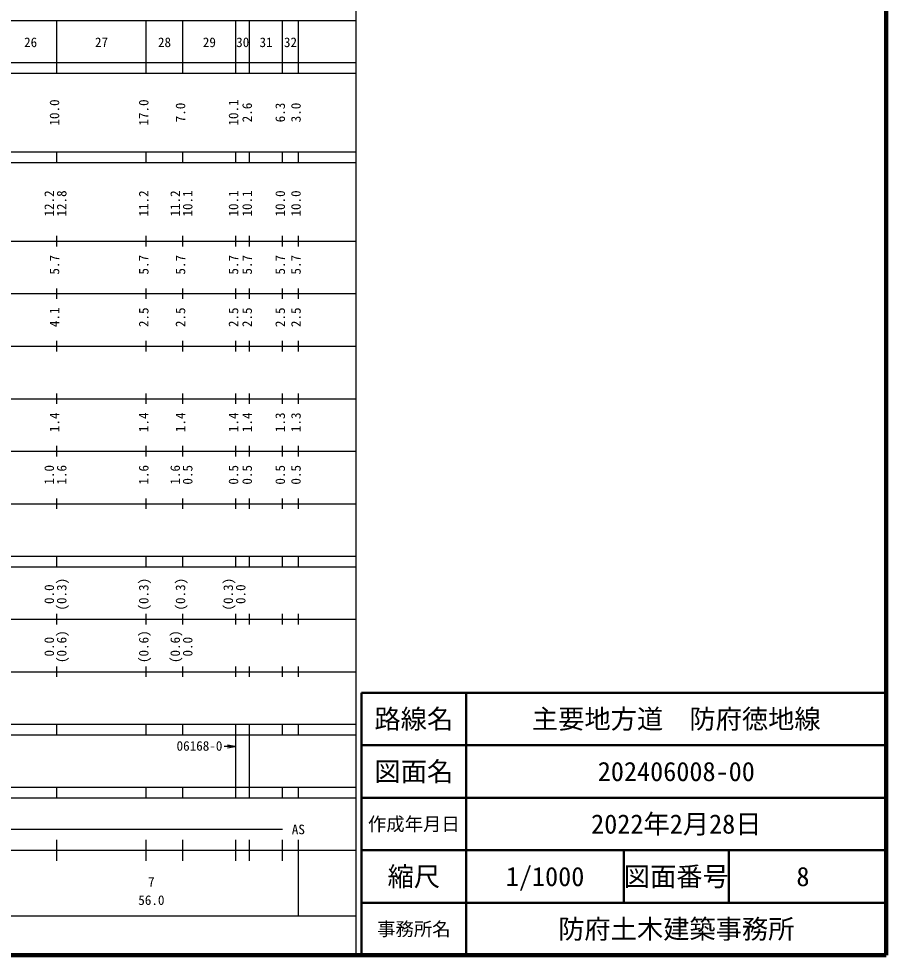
# Model space of a CAD drawing. Units: millimetres on the paper, enlarged 1000 times. Extents: x 40000 to 680000, y 20000 to 380000.
# Drawn here: x 514731 to 680000, y 20000 to 198357 of the extents above; entities that cross this region are included whole.
import ezdxf
from ezdxf.enums import TextEntityAlignment as Align

# ---------------------------------------------------------------- set-up
doc = ezdxf.new("R2010")
doc.units = ezdxf.units.MM
doc.header["$LTSCALE"] = 1000
for name, color, linetype, lineweight in [('M-TTL', 2, 'Continuous', 140), ('M-TTL-BAND', 7, 'Continuous', 25), ('M-TTL-FRAM', 2, 'Continuous', 50), ('M-TTL-LINE', 7, 'Continuous', 50), ('M-TTL-TXT', 7, 'Continuous', 13)]:
    doc.layers.add(name, color=color, linetype=linetype, lineweight=lineweight)
doc.styles.add('ＭＳ ゴシック', font='')
doc.styles.get('ＭＳ ゴシック').set_extended_font_data('MS Gothic')

# ---------------------------------------------------------------- blocks, each defined once
blk = doc.blocks.new('open_arrow')
at = {"color": 0, "linetype": 'Continuous', "lineweight": -2}
blk.add_lwpolyline([(7.5, 1.25), (0, 0), (7.5, -1.25)], dxfattribs=at)

msp = doc.modelspace()

# ---------------------------------------------------------------- linework, layer by layer
at = {"layer": 'M-TTL'}
for p, q in [((680000, 20000), (680000, 380000)), ((40000, 20000), (680000, 20000))]:
    msp.add_line(p, q, dxfattribs=at)
at = {"layer": 'M-TTL-BAND'}
for p, q in [((579000, 20000), (579000, 370000)), ((68000, 198000), (579000, 198000)), ((522000, 188000), (522000, 198000)), ((539000, 188000), (539000, 198000)), ((546000, 188000), (546000, 198000)), ((556100, 188000), (556100, 198000)), ((558700, 188000), (558700, 198000)), ((565000, 188000), (565000, 198000)), ((568000, 188000), (568000, 198000)), ((40000, 190000), (579000, 190000)), ((40000, 188000), (579000, 188000)), ((40000, 173000), (579000, 173000)), ((522000, 171000), (522000, 173000)), ((539000, 171000), (539000, 173000)), ((546000, 171000), (546000, 173000)), ((556100, 171000), (556100, 173000)), ((558700, 171000), (558700, 173000)), ((565000, 171000), (565000, 173000)), ((568000, 171000), (568000, 173000)), ((40000, 171000), (579000, 171000)), ((522000, 155000), (522000, 157000)), ((539000, 155000), (539000, 157000)), ((546000, 155000), (546000, 157000)), ((556100, 155000), (556100, 157000)), ((558700, 155000), (558700, 157000)), ((565000, 155000), (565000, 157000)), ((568000, 155000), (568000, 157000)), ((40000, 156000), (579000, 156000)), ((522000, 145000), (522000, 147000)), ((539000, 145000), (539000, 147000)), ((546000, 145000), (546000, 147000)), ((556100, 145000), (556100, 147000)), ((558700, 145000), (558700, 147000)), ((565000, 145000), (565000, 147000)), ((568000, 145000), (568000, 147000)), ((46000, 146000), (579000, 146000)), ((52000, 136000), (579000, 136000)), ((522000, 135000), (522000, 137000)), ((539000, 135000), (539000, 137000)), ((546000, 135000), (546000, 137000)), ((556100, 135000), (556100, 137000)), ((558700, 135000), (558700, 137000)), ((565000, 135000), (565000, 137000)), ((568000, 135000), (568000, 137000)), ((522000, 125000), (522000, 127000)), ((539000, 125000), (539000, 127000)), ((546000, 125000), (546000, 127000)), ((556100, 125000), (556100, 127000)), ((558700, 125000), (558700, 127000)), ((565000, 125000), (565000, 127000)), ((568000, 125000), (568000, 127000)), ((46000, 126000), (579000, 126000)), ((52000, 116000), (579000, 116000)), ((522000, 115000), (522000, 117000)), ((539000, 115000), (539000, 117000)), ((546000, 115000), (546000, 117000)), ((556100, 115000), (556100, 117000)), ((558700, 115000), (558700, 117000)), ((565000, 115000), (565000, 117000)), ((568000, 115000), (568000, 117000)), ((46000, 106000), (579000, 106000)), ((522000, 105000), (522000, 107000)), ((539000, 105000), (539000, 107000)), ((546000, 105000), (546000, 107000)), ((556100, 105000), (556100, 107000)), ((558700, 105000), (558700, 107000)), ((565000, 105000), (565000, 107000)), ((568000, 105000), (568000, 107000)), ((40000, 96000), (579000, 96000)), ((522000, 94000), (522000, 96000)), ((539000, 94000), (539000, 96000)), ((546000, 94000), (546000, 96000)), ((556100, 94000), (556100, 96000)), ((558700, 94000), (558700, 96000)), ((565000, 94000), (565000, 96000)), ((568000, 94000), (568000, 96000)), ((40000, 94000), (579000, 94000)), ((49000, 84000), (579000, 84000)), ((522000, 83000), (522000, 85000)), ((539000, 83000), (539000, 85000)), ((546000, 83000), (546000, 85000)), ((556100, 83000), (556100, 85000)), ((558700, 83000), (558700, 85000)), ((565000, 83000), (565000, 85000)), ((568000, 83000), (568000, 85000)), ((522000, 73000), (522000, 75000)), ((539000, 73000), (539000, 75000)), ((546000, 73000), (546000, 75000)), ((556100, 73000), (556100, 75000)), ((558700, 73000), (558700, 75000)), ((565000, 73000), (565000, 75000)), ((568000, 73000), (568000, 75000)), ((40000, 74000), (579000, 74000)), ((40000, 64000), (579000, 64000)), ((522000, 62000), (522000, 64000)), ((539000, 62000), (539000, 64000)), ((546000, 62000), (546000, 64000)), ((556100, 62000), (556100, 64000)), ((558700, 62000), (558700, 64000)), ((565000, 62000), (565000, 64000)), ((568000, 62000), (568000, 64000)), ((40000, 62000), (579000, 62000)), ((556100, 52000), (556100, 62000)), ((558700, 52000), (558700, 62000)), ((555973, 59736), (553879, 59736)), ((40000, 52000), (579000, 52000)), ((522000, 50000), (522000, 52000)), ((539000, 50000), (539000, 52000)), ((546000, 50000), (546000, 52000)), ((556100, 50000), (556100, 52000)), ((558700, 50000), (558700, 52000)), ((565000, 50000), (565000, 52000)), ((568000, 50000), (568000, 52000)), ((40000, 50000), (579000, 50000)), ((71000, 44000), (565000, 44000)), ((522000, 38000), (522000, 42000)), ((539000, 38000), (539000, 42000)), ((546000, 38000), (546000, 42000)), ((556100, 38000), (556100, 42000)), ((558700, 38000), (558700, 42000)), ((565000, 38000), (565000, 42000)), ((568000, 27500), (568000, 42000)), ((40000, 40000), (579000, 40000)), ((68000, 27500), (579000, 27500))]:
    msp.add_line(p, q, dxfattribs=at)
at = {"layer": 'M-TTL-FRAM'}
for p, q in [((680000, 70000), (580000, 70000)), ((580000, 70000), (580000, 20000))]:
    msp.add_line(p, q, dxfattribs=at)
at = {"layer": 'M-TTL-LINE'}
for p, q in [((600000, 70000), (600000, 20000)), ((680000, 60000), (580000, 60000)), ((680000, 50000), (580000, 50000)), ((680000, 40000), (580000, 40000)), ((630000, 40000), (630000, 30000)), ((650000, 40000), (650000, 30000)), ((680000, 30000), (580000, 30000))]:
    msp.add_line(p, q, dxfattribs=at)

# ---------------------------------------------------------------- block references
at = {"layer": 'M-TTL-BAND', "xscale": 200, "yscale": 200, "rotation": 180}
msp.add_blockref('open_arrow', (555973, 59736), dxfattribs=at)

# ---------------------------------------------------------------- texts
at = {"layer": 'M-TTL-BAND', "style": 'ＭＳ ゴシック'}
for s, p in [('26', (517000, 192405)), ('27', (530500, 192405)), ('28', (542500, 192405)), ('29', (551050, 192405)), ('30', (557400, 192405)), ('31', (561850, 192405)), ('32', (566500, 192405)), ('AS', (568000, 42500)), ('7', (540000, 32523)), ('56.0', (540000, 29033))]:
    msp.add_text(s, height=1833, dxfattribs=at).set_placement(p, align=Align.BOTTOM_CENTER)
for s, p in [('10.0', (523000, 180500)), ('17.0', (540000, 180500)), ('7.0', (547000, 180500)), ('10.1', (557100, 180500)), ('2.6', (559700, 180500)), ('6.3', (566000, 180500)), ('3.0', (569000, 180500)), ('12.2', (522000, 163174)), ('12.8', (524370, 163174)), ('11.2', (540000, 163174)), ('11.2', (546000, 163174)), ('10.1', (548370, 163174)), ('10.1', (557100, 163174)), ('10.1', (559700, 163174)), ('10.0', (566000, 163174)), ('10.0', (569000, 163174)), ('5.7', (523000, 151500)), ('5.7', (540000, 151500)), ('5.7', (547000, 151500)), ('5.7', (557100, 151500)), ('5.7', (559700, 151500)), ('5.7', (566000, 151500)), ('5.7', (569000, 151500)), ('4.1', (523000, 141500)), ('2.5', (540000, 141500)), ('2.5', (547000, 141500)), ('2.5', (557100, 141500)), ('2.5', (559700, 141500)), ('2.5', (566000, 141500)), ('2.5', (569000, 141500)), ('1.4', (523000, 121500)), ('1.4', (540000, 121500)), ('1.4', (547000, 121500)), ('1.4', (557100, 121500)), ('1.4', (559700, 121500)), ('1.3', (566000, 121500)), ('1.3', (569000, 121500)), ('1.0', (522000, 111500)), ('1.6', (524370, 111500)), ('1.6', (540000, 111500)), ('1.6', (546000, 111500)), ('0.5', (548370, 111500)), ('0.5', (557100, 111500)), ('0.5', (559700, 111500)), ('0.5', (566000, 111500)), ('0.5', (569000, 111500)), ('(0.3)', (524370, 88764)), ('(0.3)', (540000, 88764)), ('(0.3)', (547000, 88764)), ('(0.3)', (556100, 88764)), ('0.0', (522000, 88764)), ('0.0', (558470, 88764)), ('0.0', (522000, 78764)), ('(0.6)', (524370, 78764)), ('(0.6)', (540000, 78764)), ('(0.6)', (546000, 78764)), ('0.0', (548370, 78764))]:
    msp.add_text(s, height=1833, rotation=90, dxfattribs=at).set_placement(p, align=Align.BOTTOM_CENTER)
msp.add_text('06168-0', height=1833, dxfattribs=at).set_placement((544800, 58405), align=Align.BOTTOM_LEFT)
at = {"layer": 'M-TTL-TXT', "style": 'ＭＳ ゴシック'}
for s, height, p in [('路線名', 3666, (590000, 65000)), ('主要地方道\u3000防府徳地線', 3666, (640000, 65000)), ('図面名', 3666, (590000, 55000)), ('202406008-00', 3666, (640000, 55000)), ('作成年月日', 2566, (590000, 45000)), ('2022年2月28日', 3666, (640000, 45000)), ('縮尺', 3666, (590000, 35000)), ('1/1000', 3666, (615000, 35000)), ('図面番号', 3666, (640000, 35000)), ('8', 3666, (664125, 35000)), ('防府土木建築事務所', 3666, (640000, 25000)), ('事務所名', 2566, (590000, 25000))]:
    msp.add_text(s, height=height, dxfattribs=at).set_placement(p, align=Align.MIDDLE_CENTER)

doc.saveas('drawing.dxf')
